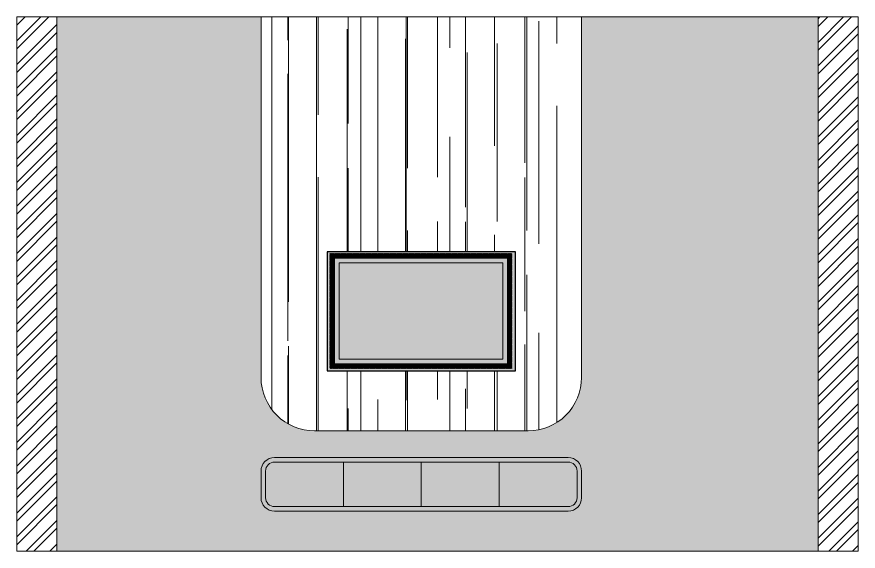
# Model space of a CAD drawing. Header units: inches. Extents: x 15448 to 46480, y -8154 to 0.
# Drawn here: x 16043.4 to 16232.4, y -3003 to -2883 of the extents above; entities that cross this region are included whole.
import ezdxf

# ---------------------------------------------------------------- set-up
doc = ezdxf.new("R2010")
doc.units = ezdxf.units.IN
doc.header["$MEASUREMENT"] = 0
doc.layers.add('IEL-HATCH-002', color=7, linetype='Continuous')
doc.layers.add('WALL', color=23, linetype='Continuous', lineweight=15)

# ---------------------------------------------------------------- blocks, each defined once
blk = doc.blocks.new('gjj')
at = {"layer": 'WALL', "ltscale": 0.1}
h = blk.add_hatch(dxfattribs=at)
h.set_pattern_fill('ANSI31', scale=0.736604)
h.set_pattern_definition([(45, (-20692.96799, 13986.68918), (-0.06510723097, 0.06510723097), [])])
h.paths.add_polyline_path([(7504.88, 2140.44), (7461.28, 2140.44), (7461.28, 2112.98), (7504.88, 2112.98)])
h.paths.add_polyline_path([(7503.78, 2139.34), (7503.78, 2114.09), (7462.39, 2114.09), (7462.39, 2139.34)], flags=16)
at = {"color": 7}
blk.add_lwpolyline([(7505.68, 2140.89), (7460.68, 2140.89), (7460.68, 2112.39), (7505.68, 2112.39)], close=True, dxfattribs=at)
at = {"layer": 'WALL', "color": 7, "ltscale": 0.1}
for points in [[(7462.39, 2139.34), (7503.78, 2139.34), (7503.78, 2114.09), (7462.39, 2114.09)], [(7463.49, 2138.23), (7502.67, 2138.23), (7502.67, 2115.19), (7463.49, 2115.19)]]:
    blk.add_lwpolyline(points, close=True, dxfattribs=at)
blk = doc.blocks.new('rrwtr')
at = {"xscale": 0.5603806063608664, "yscale": 0.5603806063608664, "zscale": 0.5603806063608664}
blk.add_blockref('gjj', (2821.22, 274.93), dxfattribs=at)

msp = doc.modelspace()

# ---------------------------------------------------------------- hatches: boundary and pattern name
at = {"layer": 'IEL-HATCH-002', "lineweight": 5, "transparency": 33554687}
h = msp.add_hatch(dxfattribs=at)
h.set_pattern_fill('ANSI32', color=1, scale=10)
h.set_pattern_definition([(45, (-409.309, 0), (-2.6516504, 2.6516504), []), (45, (-407.541, 0), (-2.6516504, 2.6516504), [])])
h.paths.add_polyline_path([(16052.41, -2883), (16043.41, -2883), (16043.41, -3003), (16052.41, -3003)])
h.paths.add_polyline_path([(16232.41, -2883), (16223.41, -2883), (16223.41, -3003), (16232.41, -3003)])
at = {"layer": 'IEL-HATCH-002', "lineweight": 5, "true_color": 0xf5efeb, "transparency": 33554687}
h = msp.add_hatch(color=7, dxfattribs=at)
h.dxf.hatch_style = 1
h.paths.add_polyline_path([(16223.41, -2883), (16176.28, -2883), (16176.28, -2964, -0.414214), (16158.28, -2982), (16167.28, -2982, -0.414214), (16170.28, -2985), (16170.28, -2991, -0.414214), (16167.28, -2994), (16101.28, -2994, -0.414214), (16098.28, -2991), (16098.28, -2985, -0.414214), (16101.28, -2982), (16110.28, -2982, -0.414214), (16092.28, -2964), (16092.28, -2883), (16052.41, -2883), (16052.41, -3003), (16223.41, -3003)])
at = {"layer": 'IEL-HATCH-002', "lineweight": 5, "transparency": 33554687}
h = msp.add_hatch(color=256, dxfattribs=at)
h.dxf.hatch_style = 1
h.set_gradient(color1=(245, 239, 235), color2=(244, 238, 81), name='CYLINDER')
h.paths.add_polyline_path([(16176.28, -2964), (16176.28, -2883), (16170.28, -2883), (16170.28, -2964, -0.414214), (16158.28, -2976), (16110.28, -2976, -0.414214), (16098.28, -2964), (16098.28, -2883), (16092.28, -2883), (16092.28, -2964, 0.414214), (16110.28, -2982), (16158.28, -2982, 0.414214)])
at = {"layer": 'IEL-HATCH-002', "lineweight": 5, "true_color": 0x9d754d, "transparency": 33554687}
h = msp.add_hatch(dxfattribs=at)
h.set_pattern_fill('AR-RROOF', color=35, scale=10, angle=90)
h.set_pattern_definition([(90, (-409.309, 0), (-10, 22), [150, -20, 50, -10]), (90, (-414.309, 13.3), (-13.3, -10), [30, -3.3, 60, -7.5]), (90, (-417.809, 5), (-6.7, 52), [80, -14, 40, -10])])
h.paths.add_polyline_path([(16170.28, -2883), (16098.28, -2883), (16098.28, -2964, 0.414214), (16110.28, -2976), (16158.28, -2976, 0.414214), (16170.28, -2964)])
h.paths.add_polyline_path([(16155.4, -2935.75), (16155.4, -2962.5), (16113.16, -2962.5), (16113.16, -2935.75)], flags=16)
h.paths.add_polyline_path([(16153.61, -2937.2), (16153.61, -2960.91), (16114.76, -2960.91), (16114.76, -2937.2)], flags=0)
h.paths.add_polyline_path([(16152.57, -2938.24), (16152.57, -2959.87), (16115.8, -2959.87), (16115.8, -2938.24)], flags=0)
at = {"layer": 'IEL-HATCH-002', "lineweight": 5, "true_color": 0x636466, "transparency": 33554687}
h = msp.add_hatch(color=251, dxfattribs=at)
h.dxf.hatch_style = 1
h.paths.add_polyline_path([(16155.4, -2935.75), (16113.16, -2935.75), (16113.16, -2962.5), (16155.4, -2962.5)])
at = {"layer": 'IEL-HATCH-002', "lineweight": 5, "true_color": 0x9d754d, "transparency": 33554687}
h = msp.add_hatch(color=35, dxfattribs=at)
h.dxf.hatch_style = 1
h.paths.add_polyline_path([(16167.28, -2982), (16101.28, -2982, 0.414214), (16098.28, -2985), (16098.28, -2991, 0.414214), (16101.28, -2994), (16167.28, -2994, 0.414214), (16170.28, -2991), (16170.28, -2985, 0.414214)])
h.paths.add_polyline_path([(16167.28, -2983, -0.414214), (16169.28, -2985), (16169.28, -2991, -0.414214), (16167.28, -2993), (16101.28, -2993, -0.414214), (16099.28, -2991), (16099.28, -2985, -0.414214), (16101.28, -2983)], flags=16)
at = {"layer": 'IEL-HATCH-002', "lineweight": 5, "true_color": 0xc6a88b, "transparency": 33554687}
h = msp.add_hatch(color=43, dxfattribs=at)
h.dxf.hatch_style = 1
h.paths.add_polyline_path([(16116.78, -2983), (16101.28, -2983, 0.414214), (16099.28, -2985), (16099.28, -2991, 0.414214), (16101.28, -2993), (16116.78, -2993)])
h.paths.add_polyline_path([(16151.78, -2983), (16134.28, -2983), (16134.28, -2993), (16151.78, -2993)])
h.paths.add_polyline_path([(16169.28, -2985, 0.414214), (16167.28, -2983), (16151.78, -2983), (16151.78, -2993), (16167.28, -2993, 0.414214), (16169.28, -2991)])
at = {"layer": 'IEL-HATCH-002', "lineweight": 5, "transparency": 33554687}
h = msp.add_hatch(color=8, dxfattribs=at)
h.dxf.hatch_style = 1
h.paths.add_polyline_path([(16134.28, -2983), (16116.78, -2983), (16116.78, -2993), (16134.28, -2993)])

# ---------------------------------------------------------------- linework, layer by layer
at = {"lineweight": 5}
for p, q in [((16043.41, -3003), (16043.41, -2883)), ((16043.41, -2883), (16232.41, -2883)), ((16052.41, -3003), (16052.41, -2883)), ((16223.41, -2883), (16223.41, -3003)), ((16232.41, -2883), (16232.41, -3003)), ((16116.78, -2983), (16116.78, -2993)), ((16134.28, -2983), (16134.28, -2993)), ((16151.78, -2983), (16151.78, -2993)), ((16043.41, -3003), (16232.41, -3003))]:
    msp.add_line(p, q, dxfattribs=at)
msp.add_lwpolyline([(16098.28, -2883), (16098.28, -2964, 0.414214), (16110.28, -2976), (16158.28, -2976, 0.414214), (16170.28, -2964), (16170.28, -2883)], format="xyb", dxfattribs=at)
for points in [[(16098.28, -2991, 0.414214), (16101.28, -2994), (16167.28, -2994, 0.414214), (16170.28, -2991), (16170.28, -2985, 0.414214), (16167.28, -2982), (16101.28, -2982, 0.414214), (16098.28, -2985)], [(16099.28, -2991, 0.414214), (16101.28, -2993), (16167.28, -2993, 0.414214), (16169.28, -2991), (16169.28, -2985, 0.414214), (16167.28, -2983), (16101.28, -2983, 0.414214), (16099.28, -2985)]]:
    msp.add_lwpolyline(points, format="xyb", close=True, dxfattribs=at)

# ---------------------------------------------------------------- block references
at = {"lineweight": 5, "xscale": 1.675094282875104, "yscale": 1.675094282875104, "zscale": 1.675094282875104}
msp.add_blockref('rrwtr', (4384.08, -5405.92), dxfattribs=at)

doc.saveas('drawing.dxf')
